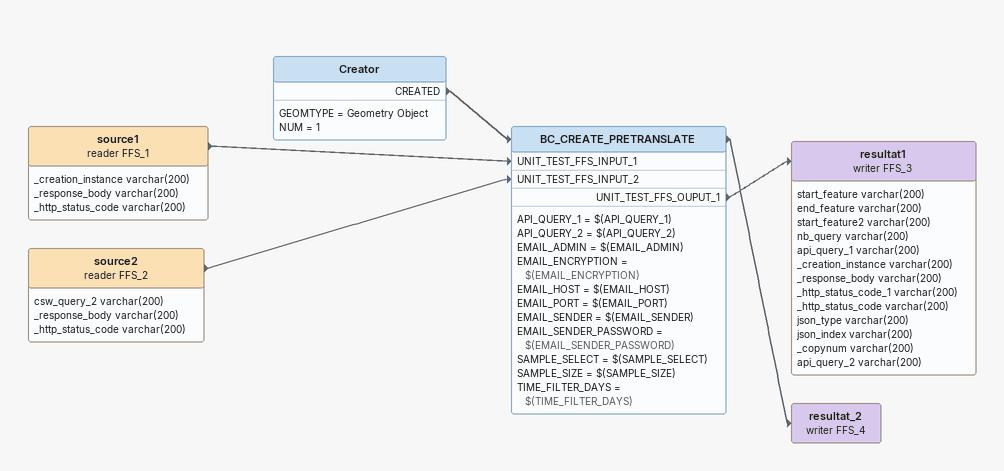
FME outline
source1 (reader FFS_1)
    attributes: _creation_instance varchar(200), _response_body varchar(200), _http_status_code varchar(200)
    -> BC_CREATE_PRETRANSLATE [UNIT_TEST_FFS_INPUT_1]
source2 (reader FFS_2)
    attributes: csw_query_2 varchar(200), _response_body varchar(200), _http_status_code varchar(200)
    -> BC_CREATE_PRETRANSLATE [UNIT_TEST_FFS_INPUT_2]
Creator
    GEOMTYPE = Geometry Object
    NUM = 1
    CREATED -> BC_CREATE_PRETRANSLATE
BC_CREATE_PRETRANSLATE
    API_QUERY_1 = $(API_QUERY_1)
    API_QUERY_2 = $(API_QUERY_2)
    EMAIL_ADMIN = $(EMAIL_ADMIN)
    EMAIL_ENCRYPTION = $(EMAIL_ENCRYPTION)
    EMAIL_HOST = $(EMAIL_HOST)
    EMAIL_PORT = $(EMAIL_PORT)
    EMAIL_SENDER = $(EMAIL_SENDER)
    EMAIL_SENDER_PASSWORD = $(EMAIL_SENDER_PASSWORD)
    SAMPLE_SELECT = $(SAMPLE_SELECT)
    SAMPLE_SIZE = $(SAMPLE_SIZE)
    TIME_FILTER_DAYS = $(TIME_FILTER_DAYS)
    UNIT_TEST_FFS_OUPUT_1 -> resultat1 (writer FFS_3)
    -> resultat_2 (writer FFS_4)
resultat1 (writer FFS_3)
    attributes: start_feature varchar(200), end_feature varchar(200), start_feature2 varchar(200), nb_query varchar(200), api_query_1 varchar(200), _creation_instance varchar(200), _response_body varchar(200), _http_status_code_1 varchar(200), _http_status_code varchar(200), json_type varchar(200), json_index varchar(200), _copynum varchar(200), api_query_2 varchar(200)
resultat_2 (writer FFS_4)
